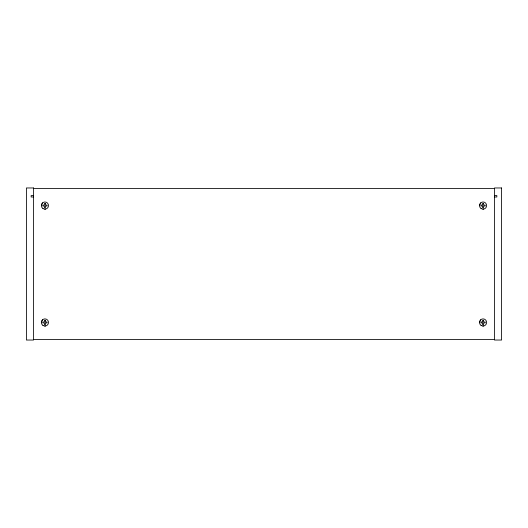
<?xml version="1.0" encoding="UTF-8"?>
<svg xmlns="http://www.w3.org/2000/svg" width="528" height="528" viewBox="0 0 528 528"><rect width="100%" height="100%" fill="white"/><g stroke="black" fill="none" stroke-linecap="round" stroke-linejoin="round"><path stroke-width="0.79" d="M41.369 205.3L42.59 202.858M41.369 322.199L42.59 319.757M479.503 205.3L480.724 202.858M479.503 322.199L480.724 319.757M44.682 209.114L45.613 209.055M482.816 209.114L483.747 209.055M44.682 326.014L45.613 325.954M482.816 326.014L483.747 325.954M33.528 188.443L494.472 188.443M33.528 195.571L31.152 195.571L31.152 196.997L33.528 196.997M494.472 195.571L496.848 195.571L496.848 196.997L494.472 196.997M33.528 339.557L494.472 339.557M33.528 187.968L26.4 187.968L26.4 340.032L33.528 340.032L33.528 187.968M501.6 187.968L494.472 187.968L494.472 340.032L501.6 340.032L501.6 187.968M45.408 203.405L44.458 203.405L44.458 205.075L42.788 205.075L42.788 206.026L44.458 206.026L44.458 207.695L45.408 207.695L45.408 206.026L47.078 206.026L47.078 205.075L45.408 205.075L45.408 203.405M483.542 203.405L482.592 203.405L482.592 205.075L480.922 205.075L480.922 206.026L482.592 206.026L482.592 207.695L483.542 207.695L483.542 206.026L485.212 206.026L485.212 205.075L483.542 205.075L483.542 203.405M45.408 320.305L44.458 320.305L44.458 321.974L42.788 321.974L42.788 322.925L44.458 322.925L44.458 324.595L45.408 324.595L45.408 322.925L47.078 322.925L47.078 321.974L45.408 321.974L45.408 320.305M483.542 320.305L482.592 320.305L482.592 321.974L480.922 321.974L480.922 322.925L482.592 322.925L482.592 324.595L483.542 324.595L483.542 322.925L485.212 322.925L485.212 321.974L483.542 321.974L483.542 320.305M481.067 325.413A3.571 3.571 0 0 0 486.631 322.7A3.571 3.571 0 0 0 481.503 319.242A3.571 3.571 0 0 0 481.067 325.413M42.933 325.413A3.571 3.571 0 0 0 48.497 322.7A3.571 3.571 0 0 0 43.369 319.242A3.571 3.571 0 0 0 42.933 325.413M481.067 208.514A3.571 3.571 0 0 0 486.631 205.801A3.571 3.571 0 0 0 481.503 202.343A3.571 3.571 0 0 0 481.067 208.514M42.933 208.514A3.571 3.571 0 0 0 48.497 205.801A3.571 3.571 0 0 0 43.369 202.343A3.571 3.571 0 0 0 42.933 208.514"/></g></svg>
